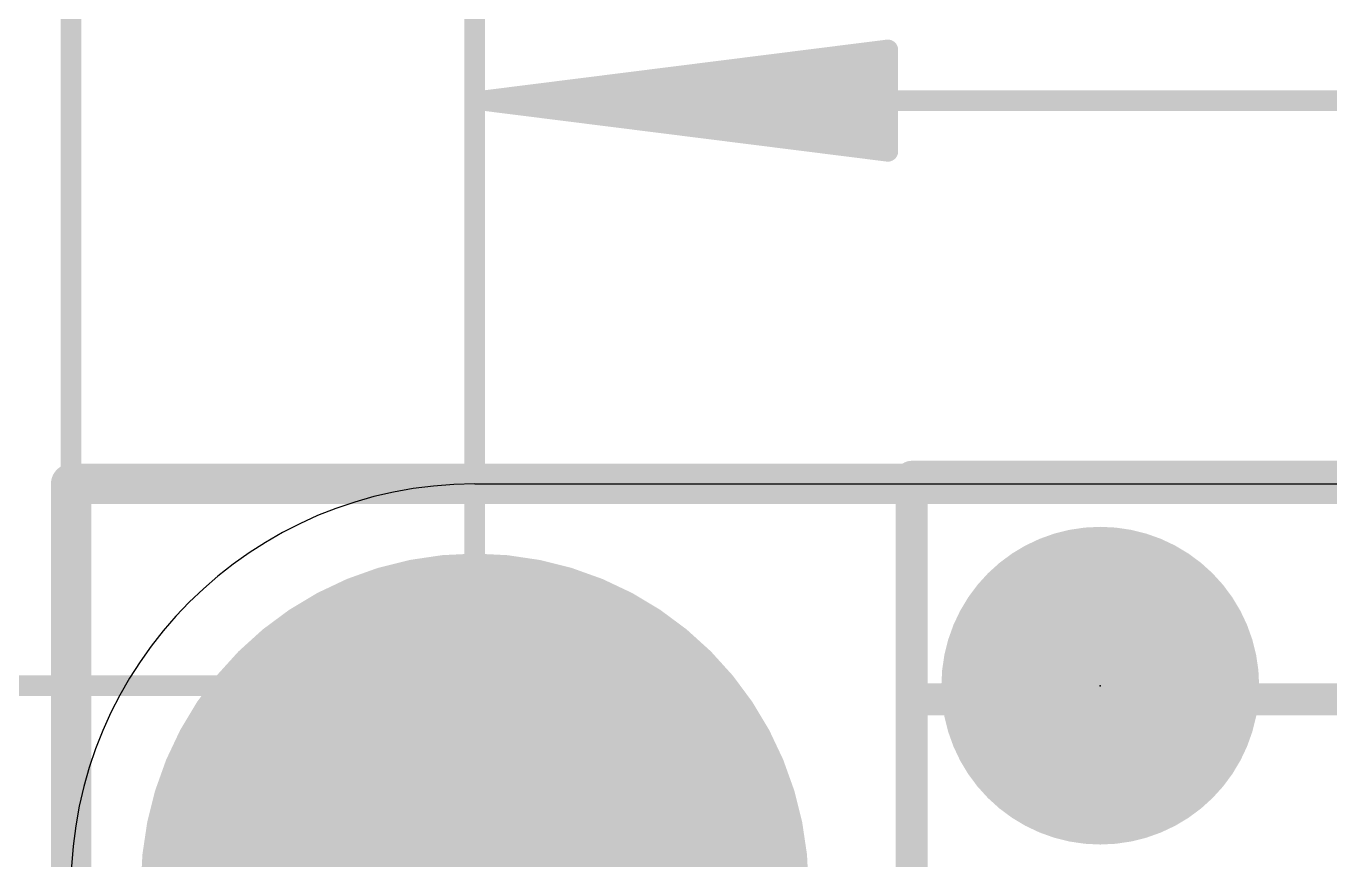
# Model space of a CAD drawing. Extents: x -8.1 to 25.5, y -5.3 to 27.8.
# Drawn here: x -0.28 to 7.92, y 16.68 to 21.93 of the extents above; entities that cross this region are included whole.
import ezdxf

# ---------------------------------------------------------------- set-up
doc = ezdxf.new("R2010")
doc.units = 0
for name, color, linetype in [('1', 12, 'CONTINUOUS'), ('16', 132, 'CONTINUOUS'), ('17', 110, 'CONTINUOUS'), ('20', 53, 'CONTINUOUS'), ('21', 40, 'CONTINUOUS'), ('23', 53, 'CONTINUOUS'), ('39', 12, 'CONTINUOUS'), ('40', 132, 'CONTINUOUS'), ('41', 12, 'CONTINUOUS'), ('42', 132, 'CONTINUOUS'), ('47', 253, 'CONTINUOUS')]:
    doc.layers.add(name, color=color, linetype=linetype)

# ---------------------------------------------------------------- blocks, each defined once
blk = doc.blocks.new('PIE')
at = {"const_width": 0.5}
blk.add_lwpolyline([(0, -0.25, 1), (0, 0.25, 1), (0, -0.25)], format="xyb", dxfattribs=at)
blk = doc.blocks.new('ROUNDP')
at = {"const_width": 0.5}
blk.add_lwpolyline([(0, -0.25, 1), (0, 0.25, 1), (0, -0.25)], format="xyb", dxfattribs=at)

msp = doc.modelspace()

# ---------------------------------------------------------------- linework, layer by layer
at = {"layer": '1', "const_width": 0.254}
for points in [[(0, 0), (0, 19.05)], [(0, 19.05), (17.78, 19.05)]]:
    msp.add_lwpolyline(points, dxfattribs=at)
at = {"layer": '1', "const_width": 0.127}
for points in [[(0.0635, 19.05, 1), (-0.0635, 19.05)], [(0, 19.1135, 1), (0, 18.9865)]]:
    msp.add_lwpolyline(points, format="xyb", dxfattribs=at)
at = {"layer": '16', "const_width": 0.254}
for points in [[(0, 0), (0, 19.05)], [(0, 19.05), (17.78, 19.05)]]:
    msp.add_lwpolyline(points, dxfattribs=at)
at = {"layer": '16', "const_width": 0.127}
for points in [[(0.0635, 19.05, 1), (-0.0635, 19.05)], [(0, 19.1135, 1), (0, 18.9865)]]:
    msp.add_lwpolyline(points, format="xyb", dxfattribs=at)
at = {"layer": '20'}
msp.add_line((2.54, 19.05), (15.24, 19.05), dxfattribs=at)
msp.add_arc((2.54, 16.51), 2.54, 90, 180, dxfattribs=at)
at = {"layer": '21', "const_width": 0.2032}
for points in [[(12.29, 19.094), (5.29, 19.094)], [(5.29, 19.094), (5.29, 17.694)], [(5.29, 17.694), (5.29, 12.094)], [(12.29, 17.694), (5.29, 17.694)]]:
    msp.add_lwpolyline(points, dxfattribs=at)
at = {"layer": '21'}
for points, const_width in [([(5.29, 19.1448, 1), (5.29, 19.0432)], 0.1016), ([(5.3408, 19.094, 1), (5.2392, 19.094)], 0.1016), ([(2.54, 14.51, 1), (2.54, 18.51, 1), (2.54, 14.51)], 0.2032), ([(5.3408, 17.694, 1), (5.2392, 17.694)], 0.1016), ([(5.29, 17.7448, 1), (5.29, 17.6432)], 0.1016), ([(5.2392, 17.694, 1), (5.3408, 17.694)], 0.1016)]:
    msp.add_lwpolyline(points, format="xyb", dxfattribs=dict(at, const_width=const_width))
at = {"layer": '23'}
msp.add_point((6.477, 17.78), dxfattribs=at)
at = {"layer": '39'}
for points, const_width in [([(6.477, 18.53, 0.4142), (5.727, 17.78)], 0.5), ([(7.227, 17.78, 0.4142), (6.477, 18.53)], 0.5), ([(6.477, 18.655, 1), (6.477, 18.405)], 0.25), ([(6.477, 18.405, 1), (6.477, 18.655)], 0.25), ([(2.54, 15.51, 1), (2.54, 17.51, 1), (2.54, 15.51)], 2.032), ([(5.727, 17.78, 0.4142), (6.477, 17.03)], 0.5), ([(5.852, 17.78, 1), (5.602, 17.78)], 0.25), ([(6.477, 17.03, 0.4142), (7.227, 17.78)], 0.5), ([(7.352, 17.78, 1), (7.102, 17.78)], 0.25), ([(5.602, 17.78, 1), (5.852, 17.78)], 0.25), ([(7.102, 17.78, 1), (7.352, 17.78)], 0.25), ([(6.477, 17.155, 1), (6.477, 16.905)], 0.25), ([(6.477, 16.905, 1), (6.477, 17.155)], 0.25)]:
    msp.add_lwpolyline(points, format="xyb", dxfattribs=dict(at, const_width=const_width))
at = {"layer": '40', "const_width": 2.032}
msp.add_lwpolyline([(2.54, 15.51, 1), (2.54, 17.51, 1), (2.54, 15.51)], format="xyb", dxfattribs=at)
at = {"layer": '41'}
for points, const_width in [([(6.477, 18.53, 0.4142), (5.727, 17.78)], 0.5), ([(7.227, 17.78, 0.4142), (6.477, 18.53)], 0.5), ([(6.477, 18.655, 1), (6.477, 18.405)], 0.25), ([(6.477, 18.405, 1), (6.477, 18.655)], 0.25), ([(2.54, 15.51, 1), (2.54, 17.51, 1), (2.54, 15.51)], 2.032), ([(5.727, 17.78, 0.4142), (6.477, 17.03)], 0.5), ([(5.852, 17.78, 1), (5.602, 17.78)], 0.25), ([(6.477, 17.03, 0.4142), (7.227, 17.78)], 0.5), ([(7.352, 17.78, 1), (7.102, 17.78)], 0.25), ([(5.602, 17.78, 1), (5.852, 17.78)], 0.25), ([(7.102, 17.78, 1), (7.352, 17.78)], 0.25), ([(6.477, 17.155, 1), (6.477, 16.905)], 0.25), ([(6.477, 16.905, 1), (6.477, 17.155)], 0.25)]:
    msp.add_lwpolyline(points, format="xyb", dxfattribs=dict(at, const_width=const_width))
at = {"layer": '42', "const_width": 2.032}
msp.add_lwpolyline([(2.54, 15.51, 1), (2.54, 17.51, 1), (2.54, 15.51)], format="xyb", dxfattribs=at)
at = {"layer": '47', "const_width": 0.13}
for points in [[(0, 9.906), (0, 27.35)], [(2.54, 16.51), (2.54, 23.413)], [(2.605, 21.463), (5.14, 21.7822)], [(5.14, 21.7822), (5.14, 21.1438)], [(2.605, 21.463), (5.14, 21.723)], [(2.605, 21.463), (5.14, 21.593)], [(2.605, 21.463), (15.175, 21.463)], [(5.14, 21.1438), (2.605, 21.463)], [(5.14, 21.333), (2.605, 21.463)], [(5.14, 21.203), (2.605, 21.463)], [(2.54, 17.78), (-3.728, 17.78)]]:
    msp.add_lwpolyline(points, dxfattribs=at)
at = {"layer": '47', "const_width": 0.065}
for points in [[(5.1725, 21.7822, 1), (5.1075, 21.7822)], [(5.1441, 21.75, 1), (5.1359, 21.8145)], [(5.1433, 21.6907, 1), (5.1367, 21.7553)], [(5.1417, 21.5605, 1), (5.1383, 21.6255)], [(2.605, 21.4955, 1), (2.605, 21.4305)], [(2.6091, 21.4952, 1), (2.6009, 21.4308)], [(2.6033, 21.4955, 1), (2.6067, 21.4305)], [(2.6067, 21.4955, 1), (2.6033, 21.4305)], [(2.6083, 21.4953, 1), (2.6017, 21.4307)], [(2.6017, 21.4953, 1), (2.6083, 21.4307)], [(2.6009, 21.4952, 1), (2.6091, 21.4308)], [(5.1383, 21.3005, 1), (5.1417, 21.3655)], [(5.1367, 21.1707, 1), (5.1433, 21.2353)], [(5.1075, 21.1438, 1), (5.1725, 21.1438)], [(5.1359, 21.1115, 1), (5.1441, 21.176)], [(2.54, 17.7475, 1), (2.54, 17.8125)]]:
    msp.add_lwpolyline(points, format="xyb", dxfattribs=at)

# ---------------------------------------------------------------- block references
at = {"layer": '1'}
msp.add_blockref('PIE', (6.477, 17.78), dxfattribs=at)
at = {"layer": '17', "xscale": 3.516, "yscale": 3.516}
msp.add_blockref('ROUNDP', (2.54, 16.51), dxfattribs=at)
msp.add_blockref('ROUNDP', (2.54, 16.51), dxfattribs=at)

doc.saveas('drawing.dxf')
